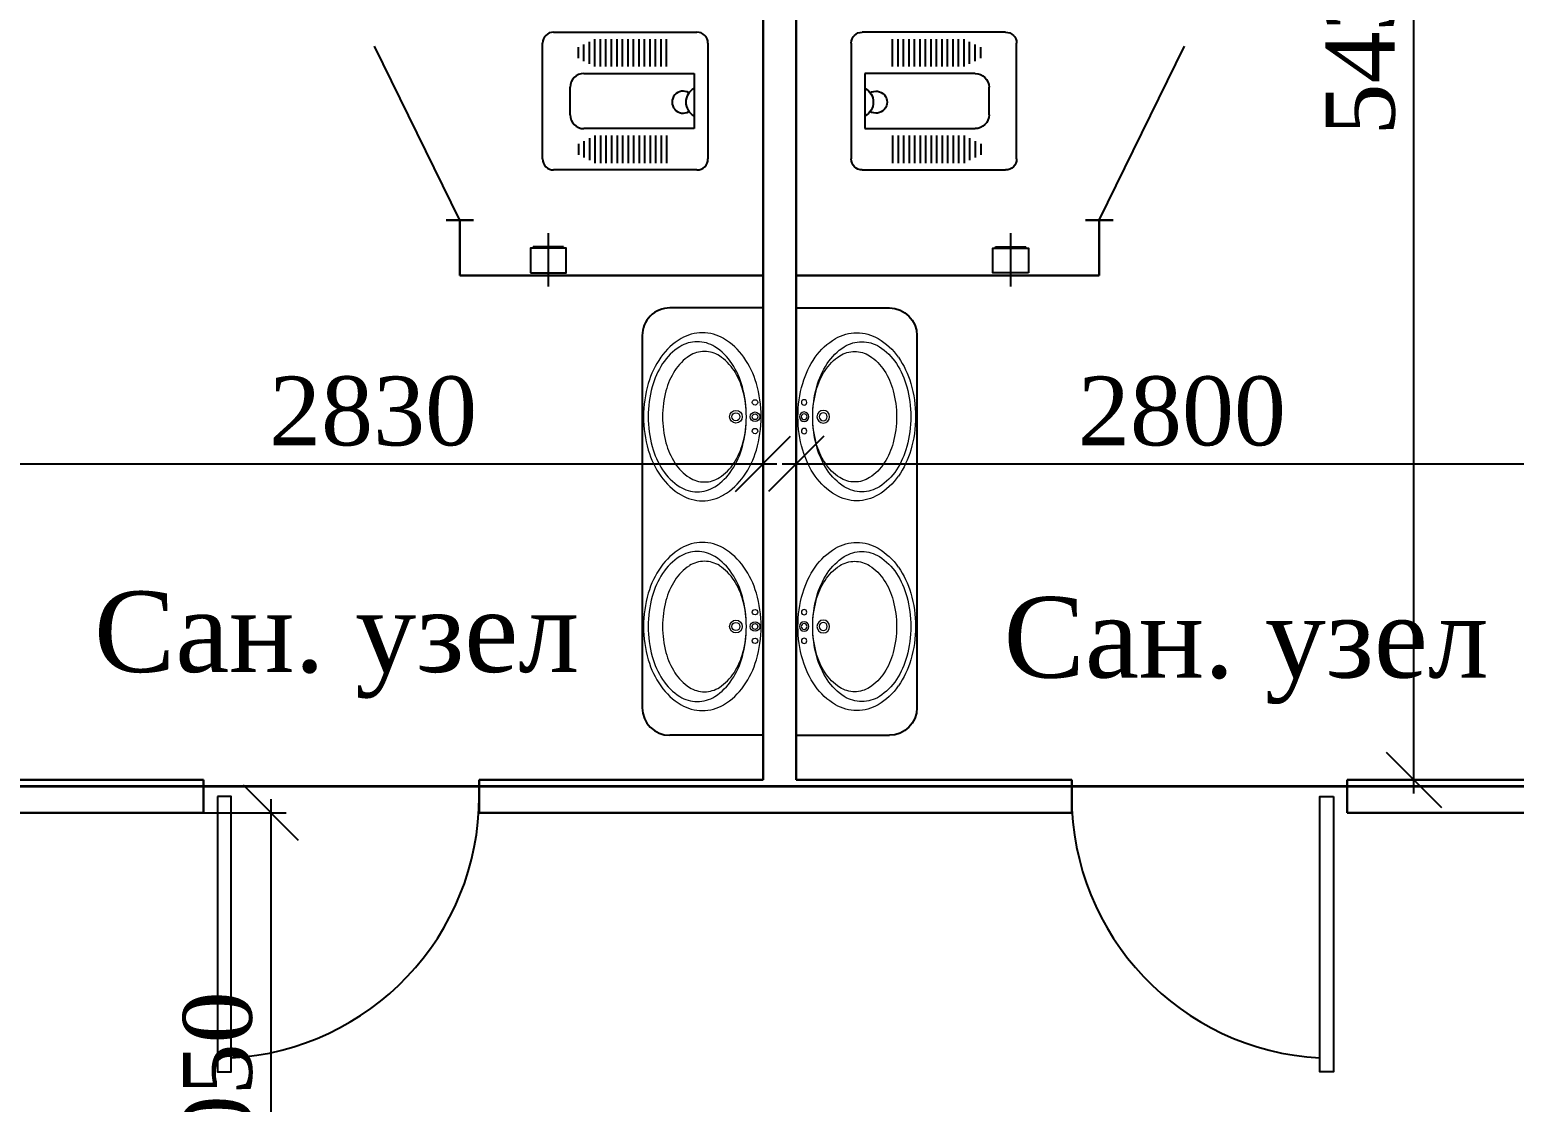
# Model space of a CAD drawing. Header units: inches. Extents: x 2870606 to 3671143, y -733551 to -473558.
# Drawn here: x 3184382 to 3189769, y -592145 to -588254 of the extents above; entities that cross this region are included whole.
import ezdxf

# ---------------------------------------------------------------- set-up
doc = ezdxf.new("R2010")
doc.units = ezdxf.units.IN
doc.header["$MEASUREMENT"] = 0
doc.layers.add('_0', color=7, linetype='Continuous', lineweight=25)
doc.layers.add('ШРИФТ', color=7, linetype='Continuous')
doc.styles.add('GENERATED_STYLE_1', font='times.ttf')
doc.styles.add('J~stule', font='dutch.ttf')
doc.dimstyles.new('J~style', dxfattribs={"dimscale": 100, "dimtxt": 2.5, "dimasz": 2, "dimexe": 0.55, "dimexo": 0.725, "dimtad": 1, "dimdec": 0, "dimdsep": 46, "dimtxsty": 'J~stule', "dimblk": 'OBLIQUE', "dimcen": 2, "dimdle": 0.5, "dimadec": 0, "dimazin": 0, "dimtfac": 1, "dimtdec": 0, "dimtmove": 0, "dimatfit": 3, "dimfxl": 1, "dimarcsym": 0})

# ---------------------------------------------------------------- blocks, each defined once
blk = doc.blocks.new('hdyhd')
for p, q in [((732050.4, 105598.5), (732470.4, 105598.5)), ((732010.4, 105038.5), (732010.4, 105558.5)), ((732160.4, 105548.5), (732360.4, 105548.5)), ((732160.4, 105148.5), (732160.4, 105548.5)), ((732360.4, 105548.5), (732360.4, 105148.5)), ((732510.4, 105558.5), (732510.4, 105038.5)), ((732135.4, 105448.7), (732035.4, 105448.7)), ((732135.4, 105428.7), (732035.4, 105428.7)), ((732385.4, 105448.7), (732485.4, 105448.7)), ((732385.4, 105428.7), (732485.4, 105428.7)), ((732135.4, 105408.7), (732035.4, 105408.7)), ((732135.4, 105388.7), (732035.4, 105388.7)), ((732135.4, 105368.7), (732035.4, 105368.7)), ((732385.4, 105408.7), (732485.4, 105408.7)), ((732385.4, 105388.7), (732485.4, 105388.7)), ((732385.4, 105368.7), (732485.4, 105368.7)), ((732135.4, 105348.7), (732035.4, 105348.7)), ((732135.4, 105328.7), (732035.4, 105328.7)), ((732385.4, 105348.7), (732485.4, 105348.7)), ((732385.4, 105328.7), (732485.4, 105328.7)), ((732135.4, 105308.7), (732035.4, 105308.7)), ((732135.4, 105288.7), (732035.4, 105288.7)), ((732135.4, 105268.7), (732035.4, 105268.7)), ((732385.4, 105308.7), (732485.4, 105308.7)), ((732385.4, 105288.7), (732485.4, 105288.7)), ((732385.4, 105268.7), (732485.4, 105268.7)), ((732135.4, 105248.7), (732035.4, 105248.7)), ((732135.4, 105228.7), (732035.4, 105228.7)), ((732135.4, 105208.7), (732035.4, 105208.7)), ((732385.4, 105248.7), (732485.4, 105248.7)), ((732385.4, 105228.7), (732485.4, 105228.7)), ((732385.4, 105208.7), (732485.4, 105208.7)), ((732135.4, 105188.7), (732035.4, 105188.7)), ((732125.4, 105168.7), (732045.4, 105168.7)), ((732385.4, 105188.7), (732485.4, 105188.7)), ((732395.4, 105168.7), (732475.4, 105168.7)), ((732115.4, 105148.7), (732055.4, 105148.7)), ((732105.4, 105128.7), (732065.4, 105128.7)), ((732405.4, 105148.7), (732465.4, 105148.7)), ((732415.4, 105128.7), (732455.4, 105128.7)), ((732310.4, 105098.5), (732210.4, 105098.5)), ((732470.4, 104998.5), (732050.4, 104998.5))]:
    blk.add_line(p, q)
for centre, radius, start, end in [((732050.4, 105558.5), 40, 90, 180), ((732470.4, 105558.5), 40, 0, 90), ((732264.4, 105575.1), 56.7, 208.0725, 331.9275), ((732264.4, 105508.5), 40, 147.9101, 32.09), ((732210.4, 105148.5), 50, 180, 270), ((732310.4, 105148.5), 50, 270, 0), ((732050.4, 105038.5), 40, 180, 270), ((732470.4, 105038.5), 40, 270, 360)]:
    blk.add_arc(centre, radius, start, end)
blk = doc.blocks.new('hfhfrt')
at = {"lineweight": 13}
blk.add_line((1120341.1, -286193.4), (1120341.1, -284643.4), dxfattribs=at)
at = {"color": 7}
for p, q in [((1120341.1, -284643.4), (1120679.5, -284643.4)), ((1120341.1, -286193.4), (1120679.5, -286193.4))]:
    blk.add_line(p, q, dxfattribs=at)
blk.add_line((1120779.5, -286093.4), (1120779.5, -284743.4))
at = {"lineweight": 13}
for centre, radius in [((1120370.2, -285037.9), 17.3), ((1120370.2, -284985.9), 9.72), ((1120439.6, -285037.9), 23.1), ((1120370.2, -285037.9), 10.5), ((1120439.6, -285037.9), 14.7), ((1120370.2, -285090), 9.72), ((1120370.2, -285746.9), 9.72), ((1120439.6, -285798.9), 23.1), ((1120370.2, -285798.9), 17.3), ((1120370.2, -285798.9), 10.5), ((1120439.6, -285798.9), 14.7), ((1120370.2, -285851.1), 9.72)]:
    blk.add_circle(centre, radius, dxfattribs=at)
at = {"color": 7}
for centre, start, end in [((1120679.5, -284743.4), 0, 90), ((1120679.5, -286093.4), 270, 0)]:
    blk.add_arc(centre, 100, start, end, dxfattribs=at)
at = {"lineweight": 13}
for centre, radius, start, end in [((1120561.2, -284884.8), 151.8, 90, 120.6261), ((1120561.2, -284884.8), 151.8, 59.3739, 90), ((1120604.7, -284958.3), 237.1, 120.6261, 145.0207), ((1120626.1, -284957.9), 205.9, 122.3676, 146.8349), ((1120553.6, -284901.3), 100.1, 90, 122.8146), ((1120579.6, -284884.5), 119, 90, 122.3676), ((1120553.6, -284901.3), 100.1, 57.1854, 90), ((1120579.6, -284884.5), 119, 57.6324, 90), ((1120517.7, -284958.3), 237.1, 34.9793, 59.3739), ((1120533, -284957.9), 205.9, 33.1651, 57.6324), ((1120673.5, -285006.4), 321.1, 145.0207, 163.8377), ((1120700, -285006.2), 294.2, 146.8349, 164.8534), ((1120595.8, -284966.6), 177.9, 122.8146, 147.2843), ((1120511.5, -284966.6), 177.9, 32.7157, 57.1854), ((1120459.1, -285006.2), 294.2, 15.1466, 33.1651), ((1120449, -285006.4), 321.1, 16.1623, 34.9793), ((1120662.8, -285009.6), 257.5, 147.2843, 165.0999), ((1120444.5, -285009.6), 257.5, 14.9001, 32.7157), ((1120782.1, -285037.9), 434.2, 163.8377, 180), ((1120816.9, -285037.9), 415.4, 164.8534, 180), ((1120768.8, -285037.9), 367.3, 165.0999, 180), ((1120338.4, -285037.9), 367.3, 0, 14.9001), ((1120342.2, -285037.9), 415.4, 0, 15.1466), ((1120340.3, -285037.9), 434.2, 0, 16.1623), ((1120782.1, -285037.9), 434.2, 180, 196.1623), ((1120768.8, -285037.9), 367.3, 180, 194.9001), ((1120816.9, -285037.9), 415.4, 180, 195.1466), ((1120338.4, -285037.9), 367.3, 345.0999, 0), ((1120342.2, -285037.9), 415.4, 344.8534, 0), ((1120340.3, -285037.9), 434.2, 343.8377, 0), ((1120673.5, -285069.4), 321.1, 196.1623, 214.9793), ((1120662.8, -285066.1), 257.5, 194.9001, 212.7157), ((1120700, -285069.5), 294.2, 195.1466, 213.1651), ((1120444.5, -285066.1), 257.5, 327.2843, 345.0999), ((1120459.1, -285069.5), 294.2, 326.8349, 344.8534), ((1120449, -285069.4), 321.1, 325.0207, 343.8377), ((1120595.8, -285109.1), 177.9, 212.7157, 237.1854), ((1120626.1, -285117.8), 205.9, 213.1651, 237.6324), ((1120511.5, -285109.1), 177.9, 302.8146, 327.2843), ((1120533, -285117.8), 205.9, 302.3676, 326.8349), ((1120604.7, -285117.5), 237.1, 214.9793, 239.3739), ((1120553.6, -285174.5), 100.1, 237.1854, 270), ((1120553.6, -285174.5), 100.1, 270, 302.8146), ((1120517.7, -285117.5), 237.1, 300.6261, 325.0207), ((1120561.2, -285190.9), 151.8, 239.3739, 270), ((1120579.6, -285191.2), 119, 237.6324, 270), ((1120561.2, -285190.9), 151.8, 270, 300.6261), ((1120579.6, -285191.2), 119, 270, 302.3676), ((1120561.2, -285645.8), 151.8, 90, 120.6261), ((1120561.2, -285645.8), 151.8, 59.3739, 90), ((1120604.7, -285719.3), 237.1, 120.6261, 145.0207), ((1120626.1, -285718.9), 205.9, 122.3676, 146.8349), ((1120579.6, -285645.5), 119, 90, 122.3676), ((1120579.6, -285645.5), 119, 57.6324, 90), ((1120517.7, -285719.3), 237.1, 34.9793, 59.3739), ((1120533, -285718.9), 205.9, 33.1651, 57.6324), ((1120673.5, -285767.4), 321.1, 145.0207, 163.8377), ((1120700, -285767.2), 294.2, 146.8349, 164.8534), ((1120595.8, -285727.6), 177.9, 122.8146, 147.2843), ((1120553.6, -285662.3), 100.1, 90, 122.8146), ((1120553.6, -285662.3), 100.1, 57.1854, 90), ((1120511.5, -285727.6), 177.9, 32.7157, 57.1854), ((1120459.1, -285767.2), 294.2, 15.1466, 33.1651), ((1120449, -285767.4), 321.1, 16.1623, 34.9793), ((1120662.8, -285770.7), 257.5, 147.2843, 165.0999), ((1120444.5, -285770.7), 257.5, 14.9001, 32.7157), ((1120782.1, -285798.9), 434.2, 163.8377, 180), ((1120816.9, -285798.9), 415.4, 164.8534, 180), ((1120768.8, -285798.9), 367.3, 165.0999, 180), ((1120338.4, -285798.9), 367.3, 0, 14.9001), ((1120342.2, -285798.9), 415.4, 0, 15.1466), ((1120340.3, -285798.9), 434.2, 0, 16.1623), ((1120782.1, -285798.9), 434.2, 180, 196.1623), ((1120768.8, -285798.9), 367.3, 180, 194.9001), ((1120816.9, -285798.9), 415.4, 180, 195.1466), ((1120338.4, -285798.9), 367.3, 345.0999, 0), ((1120342.2, -285798.9), 415.4, 344.8534, 0), ((1120340.3, -285798.9), 434.2, 343.8377, 0), ((1120673.5, -285830.4), 321.1, 196.1623, 214.9793), ((1120662.8, -285827.1), 257.5, 194.9001, 212.7157), ((1120700, -285830.5), 294.2, 195.1466, 213.1651), ((1120444.5, -285827.1), 257.5, 327.2843, 345.0999), ((1120459.1, -285830.5), 294.2, 326.8349, 344.8534), ((1120449, -285830.4), 321.1, 325.0207, 343.8377), ((1120595.8, -285870.1), 177.9, 212.7157, 237.1854), ((1120626.1, -285878.8), 205.9, 213.1651, 237.6324), ((1120511.5, -285870.1), 177.9, 302.8146, 327.2843), ((1120533, -285878.8), 205.9, 302.3676, 326.8349), ((1120604.7, -285878.5), 237.1, 214.9793, 239.3739), ((1120553.6, -285935.5), 100.1, 237.1854, 270), ((1120553.6, -285935.5), 100.1, 270, 302.8146), ((1120517.7, -285878.5), 237.1, 300.6261, 325.0207), ((1120561.2, -285951.9), 151.8, 239.3739, 270), ((1120579.6, -285952.2), 119, 237.6324, 270), ((1120561.2, -285951.9), 151.8, 270, 300.6261), ((1120579.6, -285952.2), 119, 270, 302.3676)]:
    blk.add_arc(centre, radius, start, end, dxfattribs=at)
blk = doc.blocks.new('_Oblique')
at = {"color": 0, "linetype": 'ByBlock', "lineweight": -2}
blk.add_line((-0.5, -0.5), (0.5, 0.5), dxfattribs=at)
blk = doc.blocks.new('*D184')
at = {"color": 0, "lineweight": -2, "transparency": 16777216}
for p, q in [((3189404.6, -591025.2), (3189404.6, -585495.2)), ((3189890.9, -585545.2), (3189349.6, -585545.2)), ((3189890.9, -590975.2), (3189349.6, -590975.2))]:
    blk.add_line(p, q, dxfattribs=at)
at = {"layer": 'Defpoints', "color": 0, "lineweight": 35, "transparency": 16777216}
for p in [(3189404.6, -585545.2), (3189963.4, -585545.2), (3189963.4, -590975.2)]:
    blk.add_point(p, dxfattribs=at)
at = {"color": 0, "lineweight": -2, "transparency": 16777216, "xscale": 200, "yscale": 200, "zscale": 200}
for p, rotation in [((3189404.6, -585545.2), 90), ((3189404.6, -590975.2), 270)]:
    blk.add_blockref('_Oblique', p, dxfattribs=dict(at, rotation=rotation))
at = {"color": 0, "transparency": 16777216, "insert": (3189211.9, -588260.2), "char_height": 250, "attachment_point": 5, "rotation": 90, "style": 'J~stule'}
blk.add_mtext('5430', dxfattribs=at)
blk = doc.blocks.new('*D185')
at = {"color": 0, "lineweight": -2, "transparency": 16777216}
for p, q in [((3187043.4, -589299.3), (3187043.4, -589884.1)), ((3184213.4, -589471.3), (3184213.4, -589884.1)), ((3184163.4, -589829.1), (3187093.4, -589829.1))]:
    blk.add_line(p, q, dxfattribs=at)
at = {"layer": 'Defpoints', "color": 0, "lineweight": 35, "transparency": 16777216}
for p in [(3187043.4, -589226.8, -14.6), (3184213.4, -589398.8), (3187043.4, -589829.1)]:
    blk.add_point(p, dxfattribs=at)
at = {"color": 0, "lineweight": -2, "transparency": 16777216, "xscale": 200, "yscale": 200, "zscale": 200, "rotation": 180}
blk.add_blockref('_Oblique', (3184213.4, -589829.1), dxfattribs=at)
at = {"color": 0, "lineweight": -2, "transparency": 16777216, "xscale": 200, "yscale": 200, "zscale": 200}
blk.add_blockref('_Oblique', (3187043.4, -589829.1), dxfattribs=at)
at = {"color": 0, "transparency": 16777216, "insert": (3185628.4, -589638.9), "char_height": 250, "attachment_point": 5, "style": 'J~stule'}
blk.add_mtext('2830', dxfattribs=at)
blk = doc.blocks.new('*D186')
at = {"color": 0, "lineweight": -2, "transparency": 16777216}
for p, q in [((3187163.4, -589292), (3187163.4, -589884.1)), ((3189963.4, -589380.5), (3189963.4, -589884.1)), ((3187113.4, -589829.1), (3190013.4, -589829.1))]:
    blk.add_line(p, q, dxfattribs=at)
at = {"layer": 'Defpoints', "color": 0, "lineweight": 35, "transparency": 16777216}
for p in [(3187163.4, -589219.5, -14.6), (3189963.4, -589308), (3189963.4, -589829.1)]:
    blk.add_point(p, dxfattribs=at)
at = {"color": 0, "lineweight": -2, "transparency": 16777216, "xscale": 200, "yscale": 200, "zscale": 200, "rotation": 180}
blk.add_blockref('_Oblique', (3187163.4, -589829.1), dxfattribs=at)
at = {"color": 0, "lineweight": -2, "transparency": 16777216, "xscale": 200, "yscale": 200, "zscale": 200}
blk.add_blockref('_Oblique', (3189963.4, -589829.1), dxfattribs=at)
at = {"color": 0, "transparency": 16777216, "insert": (3188563.4, -589638.9), "char_height": 250, "attachment_point": 5, "style": 'J~stule'}
blk.add_mtext('2800', dxfattribs=at)
blk = doc.blocks.new('*D187')
at = {"color": 0, "lineweight": -2, "transparency": 16777216}
for p, q in [((3185258.1, -593195.2), (3185258.1, -591045.2)), ((3184285.9, -591095.2), (3185313.1, -591095.2)), ((3184435.9, -593145.2), (3185313.1, -593145.2))]:
    blk.add_line(p, q, dxfattribs=at)
at = {"layer": 'Defpoints', "color": 0, "lineweight": 35, "transparency": 16777216}
for p in [(3184213.4, -591095.2), (3185258.1, -591095.2), (3184363.4, -593145.2)]:
    blk.add_point(p, dxfattribs=at)
at = {"color": 0, "lineweight": -2, "transparency": 16777216, "xscale": 200, "yscale": 200, "zscale": 200}
for p, rotation in [((3185258.1, -591095.2), 90), ((3185258.1, -593145.2), 270)]:
    blk.add_blockref('_Oblique', p, dxfattribs=dict(at, rotation=rotation))
at = {"color": 0, "transparency": 16777216, "insert": (3185065.4, -592120.2), "char_height": 250, "attachment_point": 5, "rotation": 90, "style": 'J~stule'}
blk.add_mtext('2050', dxfattribs=at)

msp = doc.modelspace()

# ---------------------------------------------------------------- linework, layer by layer
at = {"lineweight": 30}
for p, q in [((3187043.36, -590975.19, -26.38), (3187043.36, -585545.19, 10.18)), ((3187163.36, -590975.19, -26.38), (3187163.36, -585545.19, 10.18)), ((3185893.36, -588945.19, 10.18), (3185993.36, -588945.19, 10.18)), ((3185943.36, -588945.19, 10.18), (3185943.36, -589145.19, 10.18)), ((3188313.36, -588945.19, 10.18), (3188213.36, -588945.19, 10.18)), ((3188263.36, -588945.19, 10.18), (3188263.36, -589145.19, 10.18)), ((3185943.36, -589145.19, 10.18), (3187043.36, -589145.19, 10.18)), ((3188263.36, -589145.19, 10.18), (3187163.36, -589145.19, 10.18)), ((3185013.33, -590975.19), (3184213.36, -590975.19)), ((3185013.33, -591095.19, 58.88), (3185013.33, -590975.19, 58.88)), ((3187043.36, -590975.19), (3186013.33, -590975.19)), ((3186013.33, -591095.19, 58.88), (3186013.33, -590975.19, 12.06)), ((3188163.32, -590975.19), (3187163.36, -590975.19)), ((3188163.32, -591095.19), (3188163.32, -590975.19)), ((3189963.36, -590975.19), (3189163.32, -590975.19)), ((3189163.32, -591095.19, 58.88), (3189163.32, -590975.19, 58.88)), ((3185013.33, -591095.19), (3184213.36, -591095.19)), ((3188163.32, -591095.19), (3186013.33, -591095.19)), ((3189163.32, -591095.19, 58.88), (3189963.36, -591095.19, 58.88))]:
    msp.add_line(p, q, dxfattribs=at)
for p, q in [((3185943.36, -588945.19, 10.18), (3185633.89, -588314.21, 10.18)), ((3188263.36, -588945.19, 10.18), (3188572.83, -588314.21, 10.18))]:
    msp.add_line(p, q)
at = {"color": 1, "lineweight": 35}
msp.add_line((3124914.2, -590998.85), (3194717.55, -590998.85), dxfattribs=at)
at = {"elevation": 117.75}
for points in [[(3185063.33, -591035.19), (3185063.33, -592035.19), (3185113.33, -592035.19), (3185113.33, -591035.19)], [(3189113.32, -591035.19), (3189113.32, -592035.19), (3189063.32, -592035.19), (3189063.32, -591035.19)]]:
    msp.add_lwpolyline(points, close=True, dxfattribs=at)
for centre, start, end in [((3185063.33, -591035.19, 117.75), 273.01696, 0), ((3189113.32, -591035.19, 117.75), 180, 266.98304)]:
    msp.add_arc(centre, 950, start, end)
at = {"layer": '_0'}
for p, q in [((3186264.65, -589185.8, 10.18), (3186264.44, -588992.02, 10.18)), ((3187942.07, -589185.8, 10.18), (3187942.28, -588992.02, 10.18)), ((3186319.5, -589041.96, 10.18), (3186209.5, -589042.08, 10.18)), ((3186209.5, -589047.08, 10.18), (3186209.5, -589042.08, 10.18)), ((3186319.5, -589046.96, 10.18), (3186319.5, -589041.96, 10.18)), ((3187887.22, -589046.96, 10.18), (3187887.22, -589041.96, 10.18)), ((3187887.22, -589041.96, 10.18), (3187997.22, -589042.08, 10.18)), ((3187997.22, -589047.08, 10.18), (3187997.22, -589042.08, 10.18))]:
    msp.add_line(p, q, dxfattribs=at)
at = {"layer": '_0', "elevation": 10.18}
for points in [[(3186199.6, -589135.87), (3186329.6, -589135.73), (3186329.5, -589046.95), (3186199.5, -589047.09)], [(3188007.12, -589135.87), (3187877.12, -589135.73), (3187877.22, -589046.95), (3188007.22, -589047.09)]]:
    msp.add_lwpolyline(points, close=True, dxfattribs=at)

# ---------------------------------------------------------------- block references
at = {"rotation": 180}
msp.add_blockref('hfhfrt', (4307384.44, -875457, 10.18), dxfattribs=at)
at = {"xscale": -1, "rotation": 180}
msp.add_blockref('hfhfrt', (2066822.28, -875457, 10.18), dxfattribs=at)
at = {"layer": '_0', "rotation": 269.9991955051014}
msp.add_blockref('hdyhd', (3081255.17, 143749.04, 10.18), dxfattribs=at)
at = {"layer": '_0', "xscale": -1, "rotation": 90.00080449489863}
msp.add_blockref('hdyhd', (3292951.55, 143749.04, 10.18), dxfattribs=at)

# ---------------------------------------------------------------- texts
at = {"layer": 'ШРИФТ', "style": 'GENERATED_STYLE_1'}
for p in [(3184615.87, -590584.08), (3187916.32, -590604.27)]:
    msp.add_text('Сан. узел', height=292.5, dxfattribs=at).set_placement(p)

# ---------------------------------------------------------------- dimensions: what is measured, and where the dimension line sits
for base, p1, p2, picture, middle in [((3189404.65, -585545.19), (3189963.36, -590975.19), (3189963.36, -585545.19), '*D184', (3189211.95, -588260.19)), ((3185258.09, -591095.19), (3184363.36, -593145.19), (3184213.36, -591095.19), '*D187', (3185065.39, -592120.19))]:
    dim = msp.add_linear_dim(base=base, p1=p1, p2=p2, angle=90, dimstyle='J~style', override={"dimdec": 1, "dimtdec": 1})
    dim.commit()
    dim.dimension.update_dxf_attribs({"geometry": picture, "text_midpoint": middle})
for base, p1, p2, picture, middle in [((3189963.36, -589829.11), (3187163.36, -589219.46, -14.56), (3189963.36, -589307.98), '*D186', (3188563.36, -589638.93)), ((3187043.36, -589829.11), (3184213.36, -589398.81), (3187043.36, -589226.76, -14.61), '*D185', (3185628.36, -589638.93))]:
    dim = msp.add_linear_dim(base=base, p1=p1, p2=p2, dimstyle='J~style', override={"dimdec": 1, "dimtdec": 1})
    dim.commit()
    dim.dimension.update_dxf_attribs({"geometry": picture, "text_midpoint": middle})

doc.saveas('drawing.dxf')
